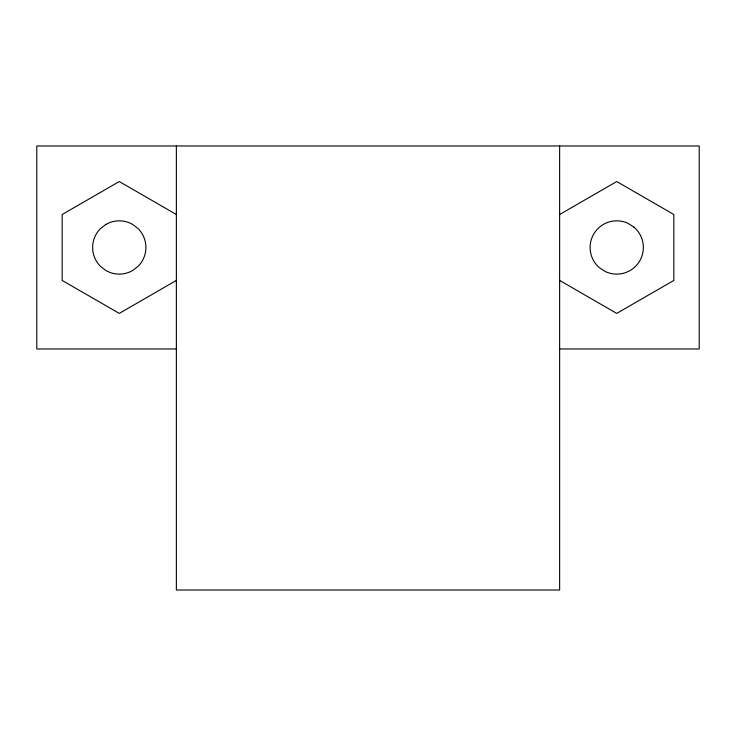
<?xml version="1.0" encoding="UTF-8"?>
<svg xmlns="http://www.w3.org/2000/svg" width="736" height="736" viewBox="0 0 736 736"><rect width="100%" height="100%" fill="white"/><g stroke="black" fill="none" stroke-linecap="round" stroke-linejoin="round"><path stroke-width="1.1" d="M176.364 280.434L119.269 313.398L62.174 280.434L62.174 214.507L119.269 181.544L176.364 214.507M559.636 214.507L616.731 181.544L673.826 214.507L673.826 280.434L616.731 313.398L559.636 280.434M176.364 348.965L36.8 348.965L36.8 145.976L699.2 145.976L699.2 348.965L559.636 348.965M559.636 145.976L559.636 590.024L176.364 590.024L176.364 145.976M105.947 224.397L100.427 228.629A26.643 26.643 0 0 0 100.427 266.312L105.947 270.544A26.643 26.643 0 0 0 132.59 270.544L138.11 266.312A26.643 26.643 0 0 0 138.11 228.629L132.59 224.397A26.643 26.643 0 0 0 105.947 224.397M634.036 227.212L628.204 223.422A26.643 26.643 0 0 0 599.435 267.729L605.268 271.52A26.643 26.643 0 0 0 634.036 227.212"/></g></svg>
